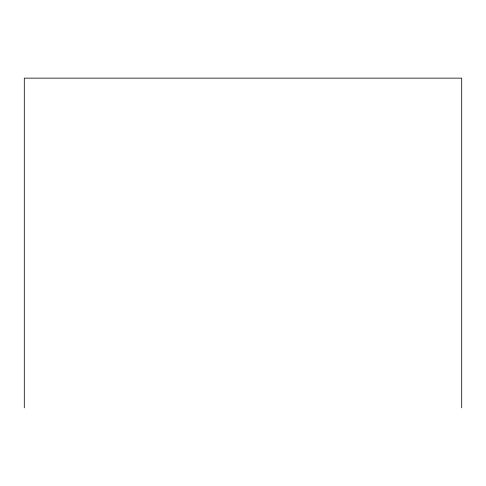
<?xml version="1.0" encoding="UTF-8"?>
<svg xmlns="http://www.w3.org/2000/svg" width="486" height="486" viewBox="0 0 486 486"><rect width="100%" height="100%" fill="white"/><g stroke="black" fill="none" stroke-linecap="round" stroke-linejoin="round"><path stroke-width="0.73" d="M461.7 407.857L461.7 78.143L24.3 78.143L24.3 407.857"/></g></svg>
